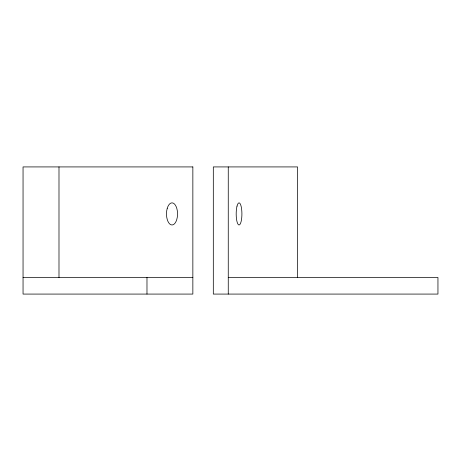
<?xml version="1.0" encoding="UTF-8"?>
<svg xmlns="http://www.w3.org/2000/svg" width="461" height="461" viewBox="0 0 461 461"><rect width="100%" height="100%" fill="white"/><g stroke="black" fill="none" stroke-linecap="round" stroke-linejoin="round"><path stroke-width="0.69" d="M58.991 277.487L58.991 166.922M23.05 277.487L192.854 277.487M228.258 277.487L437.95 277.487L437.95 294.078L213.31 294.078L213.31 166.922L297.552 166.922L297.552 277.487M228.258 166.922L228.258 294.078M146.978 277.487L146.978 294.078M192.854 166.922L23.05 166.922L23.05 294.078L192.854 294.078L192.854 166.922M237.023 206.096A11.058 2.864 90 0 0 238.308 224.593A11.058 2.864 90 0 0 241.812 211.052A11.058 2.864 90 0 0 237.023 206.096M167.228 208.389A11.058 5.526 90 0 0 172.011 224.974A11.058 5.526 90 0 0 176.799 208.389A11.058 5.526 90 0 0 167.228 208.389"/></g></svg>
